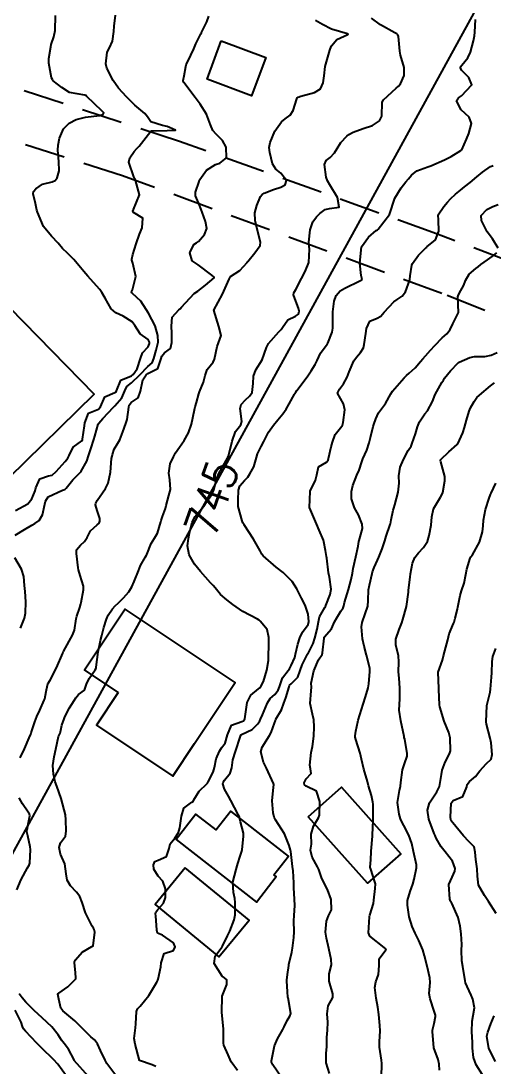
# Model space of a CAD drawing. Header units: metres. Extents: x 298520 to 308411, y 7433745 to 7450750.
# Drawn here: x 304250.7 to 304308.5, y 7439931.2 to 7440059.2 of the extents above; entities that cross this region are included whole.
import ezdxf
from ezdxf.enums import TextEntityAlignment as Align

# ---------------------------------------------------------------- set-up
doc = ezdxf.new("R2010")
doc.units = ezdxf.units.M
doc.header["$LTSCALE"] = 10
doc.linetypes.add('CONTINUO', pattern=[0])
doc.linetypes.add('DASHED', pattern=[0.75, 0.5, -0.25])
for name, color, linetype in [('Cotas', 45, 'Continuous'), ('Curvas de Nivel 1m', 11, 'Continuous'), ('Curvas de Nivel 5m', 15, 'Continuous'), ('Edificações', 30, 'Continuous'), ('TEXTO', 45, 'Continuous'), ('Vias Secundárias', 230, 'DASHED')]:
    doc.layers.add(name, color=color, linetype=linetype)
doc.styles.add('Style-STANDARD', font='STANDARD.shx')

msp = doc.modelspace()

# ---------------------------------------------------------------- linework, layer by layer
at = {"layer": 'Curvas de Nivel 1m', "flags": 128}
for points, elevation in [([(304250.01, 7439996.25), (304251.14, 7439996.96), (304252.02, 7439997.47), (304252.41, 7439997.68), (304252.92, 7439998.06), (304253.36, 7439998.73), (304253.62, 7440000.05), (304253.7, 7440000.41), (304254.06, 7440000.95), (304255.81, 7440001.76), (304256.07, 7440001.86), (304256.17, 7440001.92), (304256.24, 7440002.02), (304257.06, 7440003.04), (304258.04, 7440004), (304258.07, 7440004.03), (304258.1, 7440004.08), (304258.77, 7440005.34), (304259, 7440005.99), (304259.28, 7440006.84), (304259.64, 7440007.99), (304259.74, 7440008.4), (304260.17, 7440009.86), (304260.24, 7440009.98), (304260.74, 7440010.53), (304262.06, 7440011.95), (304262.13, 7440012.02), (304262.19, 7440012.08), (304263.07, 7440013.08), (304263.43, 7440013.94), (304263.69, 7440014.47), (304264.23, 7440014.91), (304265.25, 7440015.91), (304266.25, 7440016.9), (304266.79, 7440017.36), (304267, 7440017.89), (304267.25, 7440018.92), (304267.51, 7440019.89), (304267.49, 7440020.7), (304267.16, 7440021.89), (304266.34, 7440023.46), (304266.06, 7440023.9), (304265.37, 7440024.93), (304264.36, 7440025.84), (304264.27, 7440025.93), (304264.25, 7440026.04), (304264.37, 7440026.31), (304264.76, 7440027.92), (304264.41, 7440029.58), (304264.28, 7440029.93), (304264.27, 7440030.07), (304264.42, 7440030.65), (304264.8, 7440031.92), (304265.23, 7440033.14), (304265.55, 7440033.91), (304265.63, 7440035.07), (304264.48, 7440035.77), (304264.39, 7440035.93), (304264.39, 7440036.03), (304264.49, 7440036.14), (304265.23, 7440037.92), (304264.72, 7440039.74), (304264.62, 7440039.93), (304264.6, 7440039.99), (304264.53, 7440040.13), (304263.93, 7440041.94), (304264.03, 7440042.46), (304264.57, 7440043.24), (304264.89, 7440043.61), (304265.17, 7440043.92), (304266.6, 7440045.75), (304266.71, 7440045.79), (304268.6, 7440045.83), (304269.62, 7440045.86), (304268.91, 7440046.18), (304268.61, 7440046.3), (304268.05, 7440046.44), (304266.61, 7440046.86), (304266.21, 7440047.5), (304265.86, 7440047.91), (304264.64, 7440048.93), (304263.64, 7440049.94), (304262.66, 7440051.01), (304262, 7440051.96), (304261.22, 7440053.44), (304261.09, 7440053.97), (304261.28, 7440055.4), (304261.54, 7440055.96), (304261.93, 7440056.76), (304262.09, 7440057.96), (304262.12, 7440058.59), (304262.3, 7440059.95)], 742), ([(304250.04, 7439999.26), (304251.56, 7440000.08), (304252.06, 7440000.7), (304252.46, 7440001.68), (304252.55, 7440002.07), (304253, 7440003.15), (304254.09, 7440003.52), (304254.52, 7440003.62), (304255.03, 7440004.04), (304256.12, 7440005.27), (304256.45, 7440005.69), (304256.61, 7440006.02), (304257.1, 7440007.05), (304258.15, 7440007.81), (304258.23, 7440007.92), (304258.26, 7440008), (304258.5, 7440009.66), (304258.54, 7440010), (304259, 7440011.18), (304260.19, 7440011.71), (304260.45, 7440011.98), (304261, 7440013.18), (304262.22, 7440013.73), (304262.35, 7440013.82), (304262.39, 7440013.95), (304262.94, 7440015.24), (304264.24, 7440015.79), (304264.45, 7440015.93), (304264.96, 7440016.63), (304265.35, 7440017.91), (304265.6, 7440018.59), (304266.28, 7440019.31), (304266.45, 7440019.74), (304266.46, 7440019.9), (304266.3, 7440020.21), (304265.29, 7440020.9), (304264.66, 7440021.92), (304264.32, 7440022.37), (304263.21, 7440023.06), (304262.34, 7440023.47), (304261.77, 7440023.96), (304261.03, 7440025.29), (304260.62, 7440025.97), (304260.37, 7440026.33), (304259.6, 7440027.21), (304258.88, 7440027.99), (304258.39, 7440028.56), (304257.2, 7440030.01), (304256.42, 7440030.79), (304255.78, 7440031.38), (304255.27, 7440032.04), (304254.45, 7440032.89), (304253.48, 7440034.06), (304252.74, 7440035.81), (304252.67, 7440036.07), (304252.49, 7440036.87), (304252.2, 7440038.07), (304252.25, 7440038.33), (304252.51, 7440038.66), (304253.34, 7440039.25), (304254.52, 7440039.52), (304254.89, 7440039.68), (304255.14, 7440040.04), (304255.39, 7440040.88), (304255.36, 7440042.04), (304255.22, 7440043.39), (304255.26, 7440044.04), (304255.42, 7440044.87), (304255.93, 7440046.03), (304256.61, 7440046.71), (304257.45, 7440047.18), (304258.62, 7440047.46), (304260.31, 7440047.67), (304260.62, 7440047.74), (304260.78, 7440047.81), (304260.85, 7440047.97), (304260.63, 7440048.23), (304258.79, 7440050), (304258.72, 7440050.06), (304258.65, 7440050.1), (304258.52, 7440050.13), (304256.66, 7440050.49), (304255.72, 7440051.09), (304254.67, 7440051.92), (304254.56, 7440052.05), (304254.45, 7440052.28), (304254.12, 7440054.06), (304254.11, 7440054.65), (304254.35, 7440056.05), (304254.42, 7440056.36), (304254.74, 7440057.3), (304254.89, 7440058.05), (304254.93, 7440059.89)], 741), ([(304250.6, 7439969), (304251.14, 7439970.08), (304251.71, 7439971.44), (304251.9, 7439971.88), (304251.97, 7439972.07), (304252.41, 7439973.38), (304252.67, 7439974.06), (304253, 7439974.81), (304253.57, 7439976.05), (304253.62, 7439976.2), (304253.78, 7439977.12), (304253.94, 7439977.9), (304254, 7439978.05), (304254.28, 7439978.52), (304255.06, 7439980.03), (304255.83, 7439981.82), (304255.89, 7439981.96), (304255.91, 7439982.02), (304256.61, 7439983.26), (304257.04, 7439984.01), (304257.26, 7439984.61), (304257.48, 7439986), (304257.55, 7439986.34), (304257.9, 7439987.39), (304258.06, 7439987.85), (304258.09, 7439988), (304258.36, 7439989.56), (304258.37, 7439990), (304257.95, 7439991.3), (304257.74, 7439992), (304257.7, 7439992.25), (304257.51, 7439994), (304257.53, 7439994.46), (304257.99, 7439995.05), (304258.51, 7439995.48), (304258.82, 7439995.99), (304259.22, 7439996.78), (304260.03, 7439997.53), (304260.27, 7439997.73), (304260.36, 7439997.98), (304260.36, 7439998.3), (304260.05, 7439999.27), (304259.85, 7439999.98), (304259.87, 7440000.17), (304260.06, 7440000.5), (304261.05, 7440001.97), (304261.4, 7440002.64), (304261.69, 7440003.96), (304261.79, 7440005.63), (304261.87, 7440005.95), (304261.93, 7440006.15), (304262.14, 7440006.8), (304262.56, 7440007.54), (304262.81, 7440007.94), (304263.18, 7440008.92), (304263.55, 7440009.94), (304263.7, 7440010.41), (304263.9, 7440011.93), (304263.97, 7440012.16), (304264.2, 7440012.51), (304265.05, 7440013.07), (304265.35, 7440013.91), (304265.62, 7440015.29), (304266.04, 7440015.9), (304266.24, 7440016.05), (304267.46, 7440016.67), (304267.87, 7440017.88), (304267.95, 7440018.2), (304268.27, 7440018.6), (304269.02, 7440019.14), (304269.19, 7440019.87), (304269.18, 7440021), (304269.14, 7440021.87), (304269.24, 7440022.96), (304270.04, 7440023.86), (304270.21, 7440023.99), (304270.35, 7440024.18), (304271.91, 7440025.84), (304272.37, 7440026.16), (304273.32, 7440026.87), (304274.38, 7440027.79), (304274.39, 7440027.81), (304274.38, 7440027.85), (304274.08, 7440028.12), (304272.41, 7440029.35), (304271.66, 7440029.84), (304271.4, 7440030.82), (304271.89, 7440031.84), (304272.2, 7440032.07), (304272.44, 7440032.24), (304273.19, 7440033.09), (304273.46, 7440033.82), (304273.32, 7440034.67), (304272.91, 7440035.83), (304272.79, 7440036.13), (304272.49, 7440036.88), (304272.21, 7440037.54), (304272.1, 7440037.83), (304272.09, 7440038.25), (304272.53, 7440039.57), (304272.59, 7440039.77), (304272.61, 7440039.83), (304273.42, 7440040.94), (304274.55, 7440041.65), (304275.06, 7440041.8), (304275.89, 7440042.47), (304275.82, 7440043.79), (304275.38, 7440044.59), (304274.6, 7440045.37), (304274.22, 7440045.81), (304273.91, 7440046.52), (304273.43, 7440047.82), (304272.64, 7440049.04), (304272.03, 7440049.84), (304270.67, 7440051.69), (304270.6, 7440051.78), (304270.57, 7440051.85), (304270.58, 7440051.95), (304270.68, 7440052.53), (304270.89, 7440053.66), (304270.95, 7440053.85), (304271.53, 7440055.03), (304271.89, 7440055.84), (304272.13, 7440056.43), (304272.74, 7440057.66), (304272.8, 7440057.77), (304272.83, 7440057.83), (304273.46, 7440059.12), (304273.71, 7440059.82)], 743), ([(304262.44, 7439929.94), (304261.24, 7439931.56), (304261.02, 7439931.95), (304260.44, 7439933.15), (304260.09, 7439933.97), (304259.73, 7439934.44), (304259.27, 7439934.83), (304258.07, 7439935.99), (304257.29, 7439936.79), (304255.85, 7439938.02), (304255.61, 7439938.32), (304255.33, 7439939.42), (304255.21, 7439940.03), (304255.25, 7439940.11), (304255.33, 7439940.16), (304256.43, 7439940.93), (304257.36, 7439941.86), (304257.42, 7439941.94), (304257.44, 7439942), (304257.37, 7439942.69), (304257.26, 7439943.88), (304257.27, 7439944), (304257.39, 7439944.25), (304258.22, 7439945.17), (304259.4, 7439945.87), (304259.56, 7439945.98), (304259.77, 7439947.63), (304259.66, 7439947.98), (304259.58, 7439948.13), (304259.44, 7439948.38), (304258.62, 7439949.99), (304258.19, 7439951.27), (304257.9, 7439952), (304257.49, 7439952.55), (304256.79, 7439953.3), (304256.37, 7439954.02), (304256.26, 7439954.77), (304256.07, 7439956.02), (304255.54, 7439957.2), (304255.39, 7439958.02), (304255.56, 7439958.58), (304256.17, 7439959.41), (304256.26, 7439960.01), (304256.2, 7439961.4), (304256.15, 7439962.01), (304255.62, 7439964.02), (304255.11, 7439965.5), (304254.9, 7439966.03), (304254.7, 7439967), (304254.61, 7439968.04), (304254.77, 7439969.12), (304254.98, 7439970.03), (304255.29, 7439971.61), (304255.5, 7439972.02), (304255.56, 7439972.18), (304255.73, 7439972.98), (304255.98, 7439973.78), (304256.08, 7439974.02), (304256.65, 7439975.12), (304257.21, 7439976.01), (304257.43, 7439976.34), (304257.77, 7439976.75), (304258.51, 7439977.26), (304258.73, 7439977.99), (304259.06, 7439978.72), (304259.81, 7439979.76), (304259.91, 7439979.98), (304259.93, 7439980.09), (304260.17, 7439981.97), (304260.46, 7439983.36), (304260.61, 7439983.97), (304260.87, 7439984.97), (304261.18, 7439985.96), (304261.39, 7439986.46), (304261.9, 7439987.23), (304262.25, 7439987.6), (304262.63, 7439987.94), (304263.27, 7439988.58), (304263.93, 7439989.32), (304264.3, 7439989.92), (304264.59, 7439990.57), (304265.09, 7439991.91), (304265.34, 7439992.53), (304265.98, 7439993.6), (304266.09, 7439993.79), (304266.14, 7439993.9), (304266.65, 7439995.24), (304267.06, 7439995.89), (304267.41, 7439996.49), (304267.84, 7439997.88), (304267.87, 7439998.04), (304268.04, 7439998.53), (304268.4, 7439999.53), (304268.48, 7439999.88), (304268.81, 7440001.13), (304269.03, 7440001.87), (304268.94, 7440003.02), (304268.8, 7440003.87), (304268.99, 7440005), (304269.37, 7440005.87), (304269.64, 7440006.35), (304270.13, 7440007.04), (304270.71, 7440007.85), (304271.22, 7440008.78), (304271.59, 7440009.84), (304271.96, 7440011.6), (304272.02, 7440011.83), (304272.06, 7440011.96), (304272.2, 7440012.49), (304272.48, 7440013.56), (304272.58, 7440013.83), (304273.06, 7440014.99), (304273.27, 7440015.82), (304273.51, 7440016.55), (304274.26, 7440017.45), (304274.42, 7440017.81), (304274.73, 7440019.36), (304274.9, 7440019.8), (304275.23, 7440020.72), (304274.94, 7440021.8), (304274.34, 7440023.81), (304275.4, 7440025.79), (304276.22, 7440027.63), (304276.29, 7440027.78), (304276.32, 7440027.85), (304276.38, 7440027.92), (304277.5, 7440028.67), (304278.41, 7440029.66), (304278.45, 7440029.72), (304278.49, 7440029.76), (304279.35, 7440030.83), (304280, 7440031.74), (304280.05, 7440032.13), (304279.64, 7440033.75), (304279.41, 7440034.81), (304279.37, 7440035.75), (304279.59, 7440036.65), (304280.04, 7440037.74), (304280.25, 7440038), (304280.51, 7440038.14), (304281.65, 7440038.59), (304282.52, 7440038.87), (304283.06, 7440039.17), (304283.22, 7440039.7), (304282.54, 7440040.58), (304281.91, 7440041.08), (304281.52, 7440041.73), (304281.18, 7440043.13), (304281.11, 7440043.73), (304281.22, 7440044.36), (304281.82, 7440045.72), (304282.61, 7440046.87), (304283.06, 7440047.26), (304283.66, 7440047.7), (304284.05, 7440048.28), (304284.49, 7440049.69), (304284.54, 7440049.81), (304284.66, 7440049.9), (304284.99, 7440050.02), (304286.66, 7440050.48), (304287.39, 7440050.93), (304287.71, 7440051.65), (304287.83, 7440052.5), (304287.96, 7440053.65), (304288.12, 7440054.23), (304288.53, 7440055.64), (304288.57, 7440055.79), (304288.73, 7440056.17), (304289.4, 7440056.97), (304290.74, 7440057.59), (304290.77, 7440057.62), (304290.74, 7440057.65), (304290.7, 7440057.67), (304288.75, 7440058.22), (304287.62, 7440058.79), (304286.77, 7440059.28)], 744), ([(304277.23, 7439930.68), (304276.45, 7439931.77), (304276.08, 7439932.6), (304275.56, 7439933.79), (304275.51, 7439934.03), (304275.52, 7439935.79), (304275.31, 7439937.79), (304275.33, 7439939.79), (304275.91, 7439941.23), (304275.93, 7439941.78), (304275.63, 7439942.05), (304275.37, 7439942.25), (304274.36, 7439943.8), (304274.5, 7439944.7), (304275.31, 7439945.79), (304275.35, 7439945.84), (304275.41, 7439945.94), (304276.02, 7439947.19), (304276.3, 7439947.78), (304276.82, 7439949.14), (304276.93, 7439949.77), (304276.96, 7439951.26), (304276.91, 7439951.77), (304276.75, 7439952.5), (304276.67, 7439953.77), (304277.06, 7439955.31), (304277.19, 7439955.77), (304277.25, 7439956.04), (304277.54, 7439956.94), (304277.76, 7439957.55), (304277.81, 7439957.76), (304277.97, 7439959.36), (304277.95, 7439959.76), (304277.59, 7439961.14), (304277.48, 7439961.65), (304277.46, 7439961.76), (304277.33, 7439962.03), (304276.4, 7439963.78), (304276.14, 7439964.29), (304275.64, 7439965.16), (304275.44, 7439965.79), (304275.46, 7439965.98), (304275.65, 7439966.25), (304276.35, 7439967.09), (304276.52, 7439967.78), (304276.66, 7439968.76), (304276.97, 7439969.77), (304277.6, 7439971.65), (304277.63, 7439971.76), (304277.65, 7439971.82), (304277.71, 7439971.85), (304279.01, 7439972.46), (304279.73, 7439973.17), (304279.96, 7439973.52), (304280.06, 7439973.74), (304280.27, 7439974.25), (304280.9, 7439975.72), (304281.24, 7439976.25), (304281.78, 7439976.74), (304282.22, 7439977.27), (304282.37, 7439977.7), (304282.74, 7439978.77), (304283.44, 7439979.69), (304283.61, 7439979.9), (304283.82, 7439980.3), (304284.23, 7439981.29), (304284.34, 7439981.68), (304284.62, 7439982.91), (304284.88, 7439983.68), (304285.18, 7439984.37), (304285.88, 7439985.31), (304285.95, 7439985.67), (304285.9, 7439986.59), (304285.52, 7439987.67), (304285.05, 7439988.55), (304284.48, 7439989.68), (304283.94, 7439990.6), (304282.83, 7439991.7), (304281.96, 7439992.34), (304280.37, 7439993.73), (304280.2, 7439993.95), (304279.99, 7439994.36), (304279.18, 7439995.75), (304278.03, 7439997.52), (304277.88, 7439997.76), (304277.78, 7439998.02), (304277.3, 7439999.77), (304277.29, 7440000.54), (304277.34, 7440001.77), (304277.53, 7440002.32), (304278.09, 7440002.95), (304278.5, 7440003.36), (304278.75, 7440003.75), (304279.22, 7440004.64), (304279.55, 7440005.75), (304279.67, 7440006.21), (304280.14, 7440007.12), (304280.46, 7440007.74), (304281.03, 7440008.86), (304281.63, 7440009.72), (304282.18, 7440010.37), (304282.78, 7440011.11), (304283.17, 7440011.7), (304283.54, 7440012.36), (304284.22, 7440013.52), (304284.29, 7440013.62), (304284.32, 7440013.69), (304284.51, 7440013.97), (304285.77, 7440015.67), (304286.25, 7440016.39), (304286.75, 7440017.16), (304287, 7440017.65), (304287.38, 7440018.55), (304288.22, 7440019.64), (304288.25, 7440019.68), (304288.29, 7440019.76), (304288.84, 7440021.11), (304288.9, 7440021.63), (304288.89, 7440023.08), (304288.92, 7440023.63), (304289.07, 7440024.92), (304289.3, 7440025.63), (304289.81, 7440026.19), (304290.37, 7440026.51), (304292.19, 7440027.4), (304292.38, 7440027.48), (304292.46, 7440027.51), (304292.48, 7440027.59), (304292.39, 7440028.05), (304292.22, 7440029.59), (304292.43, 7440031.59), (304293.26, 7440032.77), (304294.21, 7440033.57), (304294.37, 7440033.67), (304294.46, 7440033.74), (304295.84, 7440035.55), (304296.5, 7440037.54), (304297.27, 7440038.79), (304297.85, 7440039.53), (304298.17, 7440039.89), (304298.54, 7440040.34), (304299.19, 7440040.87), (304300.55, 7440041.37), (304300.89, 7440041.49), (304302.56, 7440042.23), (304303.38, 7440042.65), (304304.57, 7440043.35), (304304.69, 7440043.45), (304305.27, 7440044.77), (304305.54, 7440045.44), (304305.88, 7440046.69), (304305.61, 7440047.44), (304304.64, 7440048.33), (304304.04, 7440049.46), (304304.29, 7440049.82), (304304.66, 7440050.05), (304305.94, 7440051.43), (304305.57, 7440052.32), (304304.69, 7440053.15), (304304.53, 7440053.45), (304304.55, 7440053.6), (304304.7, 7440053.81), (304305.45, 7440054.7), (304305.77, 7440055.43), (304306.13, 7440056.82), (304306.25, 7440057.43), (304306.31, 7440057.86), (304306.39, 7440059.43)], 746), ([(304282.68, 7439929.7), (304281.55, 7439931.4), (304281.41, 7439931.72), (304281.41, 7439931.88), (304281.75, 7439933.71), (304282.12, 7439934.56), (304282.79, 7439935.7), (304282.95, 7439936.03), (304283.3, 7439936.81), (304283.64, 7439937.36), (304283.78, 7439937.69), (304283.43, 7439939.59), (304283.41, 7439939.69), (304283.34, 7439940.31), (304283.28, 7439941.69), (304283.29, 7439941.77), (304283.37, 7439942.47), (304283.5, 7439943.57), (304283.53, 7439943.69), (304283.89, 7439945.19), (304283.97, 7439945.68), (304284.12, 7439946.98), (304284.15, 7439947.68), (304284.11, 7439949.02), (304284.15, 7439949.68), (304284.26, 7439950.89), (304284.21, 7439951.68), (304284.13, 7439953.05), (304284.14, 7439953.68), (304284.05, 7439955.15), (304283.97, 7439955.69), (304283.74, 7439957.5), (304283.7, 7439957.69), (304283.56, 7439958.25), (304282.97, 7439959.7), (304281.9, 7439961.4), (304281.72, 7439961.71), (304281.6, 7439962.25), (304281.47, 7439963.71), (304281.64, 7439965.38), (304281.68, 7439965.67), (304281.68, 7439965.71), (304281.64, 7439965.83), (304280.78, 7439967.72), (304280.41, 7439968.45), (304280.09, 7439969.73), (304280.25, 7439970.28), (304281.16, 7439971.72), (304281.34, 7439972.09), (304281.74, 7439973.23), (304281.87, 7439973.58), (304281.94, 7439973.71), (304282.6, 7439974.86), (304282.92, 7439975.7), (304283.15, 7439976.32), (304283.54, 7439977.69), (304283.61, 7439977.87), (304283.8, 7439978.06), (304284.61, 7439978.87), (304284.92, 7439979.68), (304285.14, 7439980.36), (304285.82, 7439981.67), (304285.83, 7439981.7), (304286.51, 7439983), (304286.71, 7439983.66), (304286.97, 7439984.75), (304287.14, 7439985.65), (304287.27, 7439986.27), (304287.91, 7439987.41), (304288.01, 7439987.54), (304288.06, 7439987.64), (304288.58, 7439988.98), (304288.69, 7439989.63), (304288.49, 7439991.1), (304288.39, 7439991.64), (304288.17, 7439993.45), (304288.14, 7439993.64), (304287.99, 7439994.4), (304287.8, 7439995.44), (304287.75, 7439995.64), (304287.25, 7439996.88), (304286.89, 7439997.66), (304286.05, 7439999.66), (304286.11, 7440001.62), (304286.12, 7440001.66), (304286.77, 7440002.98), (304286.93, 7440003.65), (304287.14, 7440004.62), (304288.12, 7440005.2), (304288.33, 7440005.43), (304288.39, 7440005.64), (304288.7, 7440007.07), (304288.86, 7440007.63), (304289.2, 7440008.59), (304290.01, 7440009.62), (304290.08, 7440009.72), (304290.18, 7440010.05), (304290.38, 7440011.62), (304290.2, 7440012.33), (304289.49, 7440013.63), (304289.72, 7440014.13), (304290.23, 7440014.78), (304290.67, 7440015.61), (304290.9, 7440016.26), (304291.49, 7440017.6), (304291.82, 7440018.05), (304292.28, 7440018.63), (304292.66, 7440019.22), (304292.76, 7440019.59), (304292.93, 7440020.96), (304293.03, 7440021.58), (304293.45, 7440022.45), (304294.33, 7440022.82), (304294.8, 7440023.1), (304295.17, 7440023.56), (304296.36, 7440024.82), (304296.77, 7440025.13), (304297.39, 7440025.53), (304297.81, 7440026.08), (304298.32, 7440027.52), (304298.33, 7440027.57), (304298.39, 7440028.01), (304298.59, 7440029.34), (304298.65, 7440029.52), (304299.38, 7440030.55), (304300.34, 7440031.5), (304300.4, 7440031.54), (304300.43, 7440031.56), (304301.49, 7440032.44), (304301.9, 7440033.48), (304301.84, 7440034.85), (304301.82, 7440035.48), (304302.49, 7440036.5), (304302.94, 7440037.03), (304303.32, 7440037.46), (304303.94, 7440038.03), (304304.52, 7440038.53), (304305.04, 7440038.92), (304305.73, 7440039.43), (304306.54, 7440040.13), (304307.25, 7440040.71), (304308.22, 7440041.4), (304308.46, 7440041.49), (304308.55, 7440041.53)], 747), ([(304309.16, 7440031.39), (304308.44, 7440032.55), (304307.82, 7440033.41), (304307.1, 7440034.79), (304307.09, 7440035.41), (304307.76, 7440036.14), (304308.49, 7440036.51), (304309.14, 7440036.75)], 748), ([(304288.51, 7439930.34), (304288.09, 7439931.63), (304288.09, 7439932.79), (304288.17, 7439933.63), (304288.17, 7439934.74), (304288.25, 7439935.63), (304288.3, 7439936.63), (304288.22, 7439937.63), (304288.35, 7439938.6), (304288.9, 7439939.62), (304288.9, 7439940.07), (304288.45, 7439941.63), (304288.47, 7439942.53), (304288.73, 7439943.63), (304288.71, 7439944.31), (304288.43, 7439945.63), (304288.13, 7439946.92), (304288.02, 7439947.63), (304288.11, 7439948.97), (304288.39, 7439949.63), (304288.72, 7439950.37), (304288.71, 7439951.63), (304288.27, 7439952.85), (304287.85, 7439953.64), (304287.51, 7439954.32), (304287.18, 7439955.3), (304287.03, 7439955.65), (304286.37, 7439956.83), (304286.18, 7439957.66), (304286.31, 7439958.41), (304286.24, 7439959.66), (304286.53, 7439960.6), (304287.14, 7439961.65), (304287.26, 7439961.98), (304287.3, 7439963.64), (304286.89, 7439964.9), (304285.64, 7439965.5), (304285.43, 7439965.67), (304285.41, 7439965.91), (304285.65, 7439966.4), (304286.26, 7439967.06), (304286.15, 7439967.66), (304286.08, 7439968.07), (304286.26, 7439969.66), (304286.41, 7439970.36), (304286.59, 7439971.66), (304286.62, 7439972.77), (304286.57, 7439973.66), (304286.43, 7439974.34), (304286.14, 7439975.66), (304286.26, 7439977.19), (304286.28, 7439977.66), (304286.27, 7439978.13), (304286.58, 7439979.66), (304287.16, 7439980.99), (304287.58, 7439981.64), (304287.65, 7439981.83), (304287.83, 7439983.64), (304287.86, 7439983.75), (304288.72, 7439984.79), (304289.11, 7439985.63), (304289.38, 7439986.14), (304289.9, 7439986.94), (304290.17, 7439987.36), (304290.25, 7439987.61), (304290.34, 7439988.03), (304290.81, 7439989.61), (304291.16, 7439990.82), (304291.31, 7439991.6), (304291.4, 7439992.16), (304291.74, 7439993.59), (304292, 7439994.93), (304292.1, 7439995.49), (304292.13, 7439995.59), (304292.53, 7439997.07), (304292.51, 7439997.59), (304292.04, 7439998.73), (304291.55, 7439999.6), (304291.19, 7440000.72), (304291.17, 7440001.6), (304291.34, 7440002.34), (304291.85, 7440003.59), (304292.11, 7440004.23), (304292.46, 7440005.25), (304292.59, 7440005.59), (304293.06, 7440006.65), (304293.36, 7440007.58), (304293.51, 7440008.22), (304293.84, 7440009.57), (304293.93, 7440009.82), (304294.18, 7440010.49), (304294.51, 7440011.25), (304294.73, 7440011.56), (304295.36, 7440012.4), (304296, 7440013.55), (304296.23, 7440013.9), (304297.64, 7440015.53), (304297.94, 7440015.83), (304298.25, 7440016.1), (304299, 7440016.77), (304299.66, 7440017.51), (304299.92, 7440017.85), (304300.27, 7440018.23), (304300.88, 7440018.9), (304301.38, 7440019.48), (304302.3, 7440020.42), (304302.85, 7440020.92), (304303.26, 7440021.46), (304303.62, 7440022.16), (304304.26, 7440023.45), (304304.28, 7440023.52), (304304.22, 7440025.45), (304304.24, 7440025.58), (304304.37, 7440025.84), (304304.94, 7440026.89), (304305.17, 7440027.44), (304305.61, 7440028.23), (304306.41, 7440028.91), (304306.69, 7440029.13), (304307.03, 7440029.41), (304307.84, 7440029.99), (304308.42, 7440030.37), (304308.99, 7440030.83)], 748), ([(304294.88, 7439929.89), (304294.89, 7439931.55), (304294.85, 7439931.95), (304294.6, 7439933.56), (304294.61, 7439934.21), (304294.69, 7439935.56), (304294.66, 7439936.19), (304294.54, 7439937.56), (304294.43, 7439938.45), (304294.23, 7439939.56), (304294.06, 7439940.85), (304294.15, 7439941.56), (304294.48, 7439942.44), (304294.58, 7439943.56), (304294.59, 7439944.36), (304295.4, 7439945.49), (304295.42, 7439945.55), (304295.4, 7439945.6), (304295.18, 7439945.78), (304293.43, 7439947.14), (304293.27, 7439947.57), (304293.4, 7439949.52), (304293.41, 7439949.57), (304293.45, 7439949.7), (304293.88, 7439951.16), (304293.94, 7439951.57), (304294.09, 7439952.97), (304294.11, 7439953.56), (304293.52, 7439955.46), (304293.49, 7439955.57), (304293.48, 7439955.61), (304293.54, 7439956.51), (304293.6, 7439957.52), (304293.6, 7439957.57), (304293.76, 7439959.38), (304293.77, 7439959.57), (304293.83, 7439961.32), (304293.84, 7439961.57), (304293.85, 7439963.33), (304293.82, 7439963.57), (304293.63, 7439964.38), (304293.29, 7439965.57), (304293.13, 7439966.1), (304292.72, 7439967.58), (304292.42, 7439968.84), (304292.25, 7439969.58), (304291.71, 7439971.22), (304291.62, 7439971.5), (304291.62, 7439971.59), (304291.63, 7439971.68), (304291.72, 7439972.27), (304291.95, 7439973.38), (304292.01, 7439973.59), (304292.42, 7439974.92), (304292.61, 7439975.58), (304292.91, 7439976.44), (304293.24, 7439977.58), (304293.31, 7439978.06), (304293.45, 7439979.57), (304293.42, 7439979.97), (304293.04, 7439981.58), (304292.75, 7439982.68), (304292.55, 7439983.58), (304292.43, 7439985.03), (304292.5, 7439985.58), (304292.85, 7439986.63), (304293.18, 7439987.58), (304293.25, 7439988.25), (304293.26, 7439989.58), (304293.38, 7439990.14), (304293.72, 7439991.57), (304293.76, 7439991.76), (304293.96, 7439992.3), (304294.37, 7439993.18), (304294.53, 7439993.56), (304294.96, 7439994.6), (304295.29, 7439995.56), (304295.44, 7439996.12), (304295.93, 7439997.55), (304295.95, 7439997.63), (304296.03, 7439998.12), (304296.28, 7439999.31), (304296.36, 7439999.55), (304296.5, 7439999.99), (304296.92, 7440001.54), (304297.01, 7440002.61), (304296.99, 7440003.54), (304297.17, 7440004.59), (304297.54, 7440005.53), (304298.13, 7440006.61), (304298.49, 7440007.17), (304298.64, 7440007.52), (304299.01, 7440008.66), (304299.28, 7440009.51), (304299.53, 7440010.15), (304300.19, 7440011.1), (304300.51, 7440011.5), (304301.09, 7440012.61), (304301.43, 7440013.48), (304302.24, 7440014.95), (304302.45, 7440015.26), (304302.59, 7440015.47), (304303.32, 7440016.39), (304304.26, 7440017.35), (304304.31, 7440017.4), (304304.39, 7440017.45), (304305.68, 7440018.02), (304306.27, 7440018.12), (304307.52, 7440018.16), (304308.28, 7440018.29), (304309.03, 7440018.64)], 749), ([(304307.22, 7439930.16), (304306.44, 7439931.41), (304306.13, 7439932.3), (304306.02, 7439933.42), (304306, 7439934.15), (304305.94, 7439935.42), (304305.97, 7439936.75), (304306.11, 7439937.42), (304306.27, 7439938.36), (304306.04, 7439939.42), (304305.83, 7439939.91), (304305.35, 7439940.97), (304305.17, 7439941.43), (304305.13, 7439941.66), (304304.81, 7439943.44), (304304.7, 7439944.13), (304304.68, 7439945.44), (304304.71, 7439946.14), (304304.62, 7439947.44), (304304.5, 7439948.39), (304304.24, 7439949.44), (304303.47, 7439951.2), (304303.38, 7439951.36), (304303.32, 7439951.45), (304303.24, 7439951.69), (304303.1, 7439953.46), (304303.51, 7439954.39), (304303.86, 7439955.1), (304303.9, 7439955.45), (304303.54, 7439956.34), (304302.68, 7439957.46), (304302.17, 7439958.09), (304301.57, 7439959.13), (304301.42, 7439959.48), (304301.32, 7439959.74), (304300.67, 7439961.49), (304300.51, 7439962.59), (304300.76, 7439963.49), (304301.64, 7439964.82), (304301.95, 7439965.47), (304302.2, 7439966.93), (304302.3, 7439967.46), (304302.67, 7439968.47), (304303.19, 7439969.46), (304303.31, 7439969.84), (304303.29, 7439971.45), (304303.1, 7439972.08), (304302.53, 7439973.46), (304301.99, 7439975.23), (304301.96, 7439975.47), (304301.9, 7439977.36), (304301.89, 7439977.47), (304301.81, 7439979.47), (304302.32, 7439980.97), (304302.45, 7439981.46), (304302.75, 7439982.56), (304302.98, 7439983.46), (304303.16, 7439984.16), (304303.69, 7439985.45), (304303.75, 7439985.59), (304303.89, 7439986.09), (304304.16, 7439987.19), (304304.22, 7439987.45), (304304.49, 7439988.88), (304304.65, 7439989.44), (304304.98, 7439990.4), (304305.2, 7439991.44), (304305.31, 7439992.09), (304305.72, 7439993.43), (304305.81, 7439993.6), (304305.99, 7439993.85), (304306.87, 7439995.42), (304307.25, 7439996.65), (304307.31, 7439997.41), (304307.34, 7439998.11), (304307.59, 7439999.41), (304308.07, 7440000.81), (304308.22, 7440001.25), (304308.28, 7440001.4), (304308.87, 7440002.62)], 751), ([(304250.64, 7439984.86), (304251.14, 7439986.08), (304251.27, 7439986.7), (304251.3, 7439988.08), (304251.21, 7439989.36), (304251.14, 7439990.08), (304251.06, 7439991.2), (304250.79, 7439992.09), (304249.97, 7439993.48)], 742), ([(304308.92, 7439949.92), (304307.98, 7439951.39), (304307.48, 7439952.12), (304306.73, 7439953.41), (304306.61, 7439954.51), (304306.6, 7439955.41), (304306.42, 7439956.54), (304306.34, 7439957.42), (304306.21, 7439958.07), (304305.57, 7439958.73), (304304.91, 7439959.44), (304303.59, 7439961.03), (304303.41, 7439961.28), (304303.35, 7439961.45), (304303.33, 7439961.72), (304303.39, 7439963.45), (304303.63, 7439963.75), (304304.81, 7439964.26), (304305.3, 7439965.43), (304305.37, 7439965.71), (304305.65, 7439966.11), (304306.39, 7439966.69), (304306.9, 7439967.41), (304307.68, 7439968.27), (304308.28, 7439968.81), (304308.4, 7439969.39), (304308.29, 7439970.82), (304308.18, 7439971.4), (304307.74, 7439973.1), (304307.7, 7439973.4), (304307.76, 7439975.4), (304308.16, 7439977.02), (304308.2, 7439977.4), (304308.33, 7439978.87), (304308.39, 7439979.39), (304308.42, 7439980.8), (304308.5, 7439981.39), (304308.88, 7439982.36)], 752), ([(304250.22, 7439952.82), (304250.75, 7439954.08), (304251.52, 7439955.5), (304251.73, 7439955.86), (304251.79, 7439956.07), (304251.86, 7439957.75), (304251.84, 7439958.07), (304251.57, 7439959.45), (304251.44, 7439959.94), (304251.44, 7439960.07), (304251.46, 7439960.19), (304251.58, 7439960.87), (304251.78, 7439961.88), (304251.77, 7439962.07), (304251.61, 7439962.35), (304250.9, 7439963.36), (304250.47, 7439964.09)], 743), ([(304258.99, 7439929.98), (304257.24, 7439931.94), (304257.21, 7439932), (304256.54, 7439933.29), (304255.98, 7439934.02), (304255.67, 7439934.42), (304255.27, 7439935.05), (304254.49, 7439936.04), (304253.3, 7439937.16), (304252.31, 7439938.06), (304251.32, 7439939.05), (304250.86, 7439939.61), (304250.49, 7439940.08)], 743), ([(304256.3, 7439930.01), (304255.23, 7439931.47), (304254.71, 7439932.04), (304253.26, 7439933.45), (304252.67, 7439934.06), (304251.28, 7439935.51), (304251, 7439935.8), (304250.9, 7439936.08), (304250.74, 7439936.63), (304249.99, 7439938.09)], 742), ([(304308.84, 7439931.78), (304308.01, 7439933.39), (304307.77, 7439934.9), (304307.87, 7439935.39), (304308.27, 7439936.42), (304308.66, 7439937.39)], 752)]:
    msp.add_lwpolyline(points, dxfattribs=dict(at, elevation=elevation))
at = {"layer": 'Curvas de Nivel 5m', "flags": 128}
for points, elevation in [([(304267.23, 7439931.19), (304266.76, 7439931.41), (304265.24, 7439931.91), (304264.69, 7439933.92), (304264.57, 7439934.61), (304264.73, 7439935.92), (304264.78, 7439936.42), (304264.84, 7439937.91), (304265, 7439938.23), (304265.32, 7439938.57), (304266.36, 7439939.89), (304266.74, 7439940.49), (304267.36, 7439941.52), (304267.48, 7439941.76), (304267.52, 7439941.88), (304267.85, 7439943.41), (304267.89, 7439943.87), (304268.24, 7439945.02), (304269.4, 7439945.4), (304269.6, 7439945.86), (304269.41, 7439946.35), (304268.04, 7439947.26), (304267.43, 7439947.51), (304267.35, 7439947.88), (304267.21, 7439949.64), (304267.2, 7439949.88), (304267.24, 7439950.09), (304267.46, 7439950.4), (304268.15, 7439951.2), (304268.43, 7439951.87), (304268.41, 7439952.96), (304268.1, 7439953.87), (304267.51, 7439954.5), (304266.97, 7439955.35), (304266.95, 7439955.89), (304267.11, 7439956.3), (304267.53, 7439956.45), (304268.52, 7439956.89), (304268.87, 7439957.87), (304268.98, 7439958.44), (304269.57, 7439959.14), (304270, 7439959.85), (304270.16, 7439960.43), (304270.35, 7439961.85), (304270.64, 7439962.81), (304271.62, 7439963.54), (304271.8, 7439963.65), (304271.9, 7439963.83), (304272.54, 7439964.91), (304273.46, 7439965.81), (304273.56, 7439965.89), (304273.65, 7439966.03), (304274.24, 7439967.22), (304274.4, 7439967.8), (304274.62, 7439968.87), (304275.02, 7439969.8), (304275.27, 7439970.22), (304275.7, 7439970.77), (304276, 7439971.79), (304276.51, 7439973), (304277.74, 7439973.43), (304277.98, 7439973.52), (304278.12, 7439973.76), (304278.31, 7439975.2), (304278.42, 7439975.75), (304278.85, 7439976.68), (304279.79, 7439977.42), (304279.96, 7439977.57), (304280.09, 7439977.74), (304280.4, 7439978.33), (304280.84, 7439979.72), (304281.02, 7439980.91), (304281.04, 7439981.72), (304281.05, 7439982.51), (304281.08, 7439983.72), (304280.85, 7439984.71), (304280.02, 7439985.74), (304279.88, 7439985.84), (304279.67, 7439985.96), (304277.9, 7439986.93), (304276.67, 7439987.77), (304275.92, 7439988.33), (304275.14, 7439989), (304274.5, 7439989.8), (304274.25, 7439990.11), (304273.94, 7439990.43), (304272.7, 7439991.82), (304271.97, 7439992.7), (304271.3, 7439993.84), (304271.1, 7439994.95), (304271.22, 7439995.84), (304271.35, 7439996.5), (304271.68, 7439997.84), (304272.04, 7439998.53), (304272.63, 7439999.24), (304273.09, 7439999.82), (304273.49, 7440000.39), (304274.07, 7440001.23), (304274.32, 7440001.81), (304274.69, 7440003.21), (304274.93, 7440003.8), (304276.01, 7440005.67), (304276.06, 7440005.78), (304276.12, 7440005.97), (304276.5, 7440007.41), (304276.57, 7440007.78), (304276.98, 7440008.95), (304277.62, 7440009.77), (304277.76, 7440010.18), (304277.56, 7440011.77), (304277.69, 7440012.28), (304278.21, 7440012.82), (304278.7, 7440013.27), (304279.04, 7440013.75), (304279.14, 7440014.84), (304279.17, 7440015.75), (304279.48, 7440016.52), (304280.26, 7440017.74), (304280.77, 7440019.25), (304281.02, 7440019.73), (304282.31, 7440021.18), (304282.56, 7440021.45), (304282.73, 7440021.71), (304283.41, 7440022.62), (304284.33, 7440023.1), (304284.68, 7440023.34), (304284.79, 7440023.68), (304284.71, 7440024.04), (304284.36, 7440024.92), (304284.09, 7440025.69), (304284.12, 7440025.94), (304284.37, 7440026.36), (304285.08, 7440027.68), (304285.52, 7440028.55), (304285.97, 7440029.67), (304286.04, 7440031.28), (304286, 7440031.67), (304285.97, 7440032.14), (304286.11, 7440033.67), (304286.47, 7440034.62), (304286.89, 7440035.24), (304287.3, 7440035.65), (304287.98, 7440036.15), (304288.49, 7440036.28), (304289.68, 7440036.44), (304289.46, 7440037.63), (304288.53, 7440039.16), (304288.24, 7440039.64), (304288.09, 7440040.09), (304287.89, 7440041.65), (304288.08, 7440042.13), (304288.57, 7440042.53), (304289.12, 7440043.09), (304289.44, 7440043.63), (304289.88, 7440044.33), (304290.6, 7440045.12), (304290.88, 7440045.33), (304291.39, 7440045.61), (304292.61, 7440046.08), (304293.77, 7440046.42), (304294.62, 7440047.02), (304294.92, 7440047.57), (304294.94, 7440049.28), (304295.09, 7440049.56), (304296.67, 7440051), (304296.96, 7440051.25), (304297.19, 7440051.53), (304297.64, 7440052.57), (304297.62, 7440053.53), (304297.21, 7440055.04), (304297.11, 7440055.54), (304296.93, 7440057.35), (304296.87, 7440057.54), (304296.74, 7440057.67), (304296.51, 7440057.78), (304294.76, 7440058.77), (304293.65, 7440059.58)], 745), ([(304301.95, 7439930.75), (304301.93, 7439931.47), (304301.81, 7439932.03), (304301.26, 7439933.48), (304301.12, 7439935.48), (304301.13, 7439935.64), (304301.3, 7439936.47), (304301.49, 7439937.3), (304301.48, 7439937.48), (304301.45, 7439937.61), (304301.32, 7439937.98), (304300.82, 7439939.49), (304300.7, 7439940.13), (304300.82, 7439941.49), (304300.8, 7439942.05), (304300.45, 7439943.49), (304300.14, 7439944.75), (304299.92, 7439945.49), (304299.42, 7439946.61), (304298.98, 7439947.5), (304298.6, 7439948.35), (304298.24, 7439949.51), (304298.03, 7439950.95), (304298.05, 7439951.51), (304298.37, 7439952.63), (304298.7, 7439953.51), (304298.88, 7439954.14), (304299.15, 7439955.5), (304299.13, 7439955.9), (304298.77, 7439957.51), (304298.59, 7439958.49), (304298.21, 7439959.51), (304297.58, 7439960.71), (304297.3, 7439961.23), (304297.2, 7439961.53), (304297.04, 7439962.09), (304296.84, 7439963.53), (304297.08, 7439964.97), (304297.19, 7439965.53), (304297.23, 7439965.95), (304297.45, 7439967.52), (304297.68, 7439968.24), (304298.01, 7439969.19), (304298.02, 7439969.52), (304297.71, 7439971.27), (304297.66, 7439971.47), (304297.65, 7439971.52), (304297.64, 7439971.59), (304297.22, 7439973.53), (304297.04, 7439974.81), (304297.05, 7439975.53), (304297.1, 7439976.2), (304297.09, 7439977.53), (304297.01, 7439978.73), (304296.96, 7439979.53), (304297, 7439980.71), (304296.94, 7439981.53), (304296.62, 7439982.77), (304296.6, 7439983.54), (304297.04, 7439984.7), (304297.36, 7439985.53), (304297.47, 7439985.95), (304297.91, 7439987.52), (304298.16, 7439989.29), (304298.19, 7439989.52), (304298.36, 7439991.1), (304298.41, 7439991.52), (304298.68, 7439992.81), (304298.96, 7439993.51), (304299.39, 7439994.1), (304300, 7439994.74), (304300.48, 7439995.49), (304300.72, 7439996.2), (304300.94, 7439997.49), (304301.01, 7439998.52), (304301.24, 7439999.48), (304302.07, 7440000.93), (304302.28, 7440001.26), (304302.37, 7440001.47), (304302.63, 7440002.93), (304302.62, 7440003.46), (304302.12, 7440005.25), (304302.07, 7440005.42), (304302.08, 7440005.47), (304302.12, 7440005.53), (304303.12, 7440006.47), (304304.14, 7440007.38), (304304.18, 7440007.42), (304304.2, 7440007.45), (304304.81, 7440008.79), (304305.02, 7440009.44), (304305.28, 7440010.34), (304305.61, 7440011.44), (304305.78, 7440011.85), (304306.21, 7440012.63), (304306.54, 7440013.11), (304306.85, 7440013.42), (304308.23, 7440014.56), (304308.71, 7440014.92)], 750)]:
    msp.add_lwpolyline(points, dxfattribs=dict(at, elevation=elevation))
at = {"layer": 'Edificações'}
for points in [[(304275.24, 7440056.78), (304280.71, 7440054.74), (304278.96, 7440050.08), (304273.5, 7440052.12)], [(304285.9, 7439961.75), (304289.98, 7439965.39), (304297.23, 7439957.25), (304293.15, 7439953.62)], [(304270.83, 7439955.52), (304267.14, 7439951.04), (304274.95, 7439944.61), (304278.64, 7439949.09)]]:
    msp.add_lwpolyline(points, close=True, dxfattribs=at)
for points in [[(304247.56, 7440004.89), (304247.56, 7440004.89), (304239.42, 7439996.91), (304236.63, 7439999.76), (304244.77, 7440007.74), (304237.05, 7440015.62), (304247.54, 7440025.9), (304259.66, 7440013.54), (304249.17, 7440003.25), (304247.56, 7440004.89)], [(304262.6, 7439977), (304259.94, 7439973), (304269.3, 7439966.76), (304271.96, 7439970.75), (304276.94, 7439978.2), (304263.47, 7439987.19), (304258.5, 7439979.74), (304262.6, 7439977)], [(304281.68, 7439954.67), (304283.46, 7439956.96), (304276.41, 7439962.45), (304274.63, 7439960.16), (304272.13, 7439962.1), (304269.71, 7439958.98), (304279.56, 7439951.32), (304281.98, 7439954.44), (304281.68, 7439954.67)]]:
    msp.add_lwpolyline(points, dxfattribs=at)
at = {"layer": 'TEXTO', "linetype": 'CONTINUO'}
msp.add_polyline3d([(304335.92, 7440114.48, 0), (304238.13, 7439936.33, 0)], dxfattribs=at)
at = {"layer": 'Vias Secundárias'}
for points in [[(304425.37, 7439999.77), (304422.84, 7439998.43, -0.082398), (304414.75, 7439995.71, -0.08565), (304406.44, 7439995.81, -0.046735), (304396.15, 7439998.72), (304375.23, 7440005.11), (304354.09, 7440013.28), (304331.89, 7440021.7), (304301.58, 7440033.17), (304270.13, 7440044.49), (304242.25, 7440053.57), (304223.02, 7440062.27), (304216.54, 7440066.12)], [(304411.65, 7439969.65), (304412.03, 7439974.11, 0.217735), (304409.71, 7439980.54, 0.094665), (304404.24, 7439984.35), (304366.27, 7440000.21), (304342.4, 7440009.95), (304302.26, 7440025.85), (304263.16, 7440040.27), (304229.63, 7440050.91), (304210.54, 7440057.81)]]:
    msp.add_lwpolyline(points, format="xyb", dxfattribs=at)

# ---------------------------------------------------------------- texts
at = {"layer": 'Cotas', "style": 'Style-STANDARD'}
msp.add_text('745', height=4, rotation=70.4161, dxfattribs=at).set_placement((304274.09, 7440000.8, 745), align=Align.MIDDLE_CENTER)

doc.saveas('drawing.dxf')
